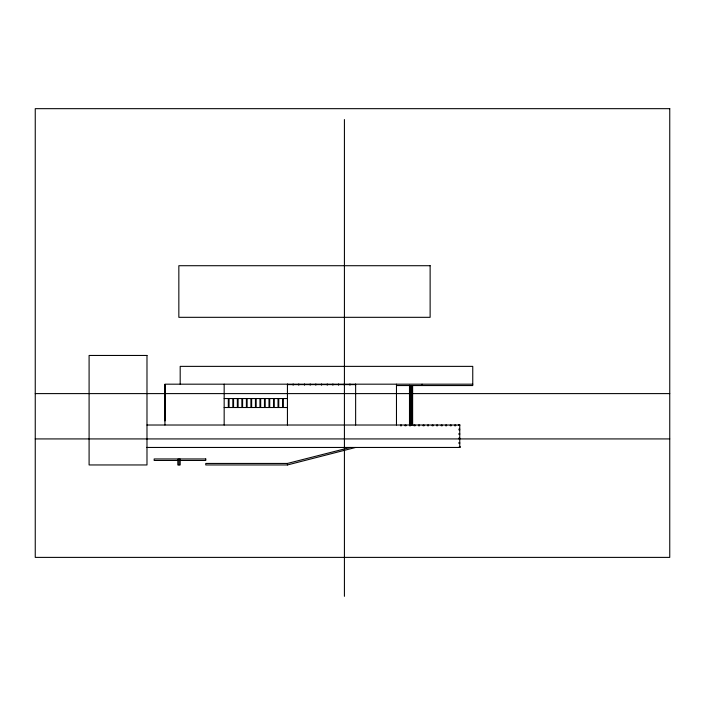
<?xml version="1.0" encoding="UTF-8"?>
<svg xmlns="http://www.w3.org/2000/svg" width="705" height="705" viewBox="0 0 705 705"><rect width="100%" height="100%" fill="white"/><g stroke="black" fill="none" stroke-linecap="round" stroke-linejoin="round"><path stroke-width="1.06" d="M350.314 447.446L287.437 463.441L205.763 463.441L205.763 464.956L287.437 464.956L355.637 447.455M472.755 384.181L164.935 384.181L164.935 425.018M164.565 385.274L165.296 385.274M164.565 385.406L165.296 385.406M396.474 385.547L472.755 385.547L472.755 366.371L180.189 366.371L180.189 384.181M164.565 391.011L165.296 391.011M164.565 391.284L165.296 391.284M35.25 393.601L669.75 393.601M164.565 396.889L165.296 396.889M164.565 397.162L165.296 397.162M224.164 398.545L287.437 398.545M164.565 402.767L165.296 402.767M164.565 403.04L165.296 403.04M224.164 407.516L287.437 407.516M164.565 408.644L165.296 408.644M164.565 408.909L165.296 408.909M164.565 414.514L165.296 414.514M164.565 414.787L165.296 414.787M164.565 420.392L165.296 420.392M164.565 420.532L165.296 420.532M409.49 424.868L412.628 424.868L412.628 385.547M146.984 425.018L459.748 425.018M459.748 425.441L458.893 425.441L458.893 424.595L459.748 424.595L459.748 447.455M458.893 429.081L459.748 429.081M458.893 429.927L459.748 429.927M458.893 433.566L459.748 433.566M458.893 434.412L459.748 434.412M458.893 438.052L459.748 438.052M458.893 438.898L459.748 438.898M35.25 438.924L669.75 438.924M458.893 442.537L459.748 442.537M458.893 443.392L459.748 443.392M146.561 447.455L460.171 447.455L460.171 446.609L459.325 446.609L459.325 447.455M455.65 425.018L455.65 425.864M454.804 425.018L454.804 425.864M451.13 425.018L451.13 425.864M450.283 425.018L450.283 425.864M446.609 425.018L446.609 425.864M445.763 425.018L445.763 425.864M442.097 425.018L442.097 425.864M441.242 425.018L441.242 425.864M437.576 425.018L437.576 425.864M436.721 425.018L436.721 425.864M433.055 425.018L433.055 425.864M432.209 425.018L432.209 425.864M428.534 425.018L428.534 425.864M427.688 425.018L427.688 425.864M424.013 425.018L424.013 425.864M423.167 425.018L423.167 425.864M422.057 384.181L422.057 385.547M419.493 425.018L419.493 425.864M418.647 425.018L418.647 425.864M414.981 425.018L414.981 425.864M414.126 425.018L414.126 425.864M411.579 385.547L411.579 424.868M410.539 385.547L410.539 424.868M410.46 425.018L410.46 425.864M409.605 425.018L409.605 425.864M409.49 385.256L409.49 425.018M405.939 425.018L405.939 425.864M405.093 425.018L405.093 425.864M401.418 425.018L401.418 425.864M400.572 425.018L400.572 425.864M396.474 384.181L396.474 425.018M355.637 384.181L355.637 425.018M355.505 384.604L287.57 384.604M355.373 384.181L355.373 384.912M350.094 384.181L350.094 384.912M349.821 384.181L349.821 384.912M344.419 119.55L344.419 596.333M344.137 384.181L344.137 384.912M338.726 384.181L338.726 384.912M338.453 384.181L338.453 384.912M333.042 384.181L333.042 384.912M332.769 384.181L332.769 384.912M327.358 384.181L327.358 384.912M327.085 384.181L327.085 384.912M321.674 384.181L321.674 384.912M321.401 384.181L321.401 384.912M315.99 384.181L315.99 384.912M315.717 384.181L315.717 384.912M310.306 384.181L310.306 384.912M310.033 384.181L310.033 384.912M304.622 384.181L304.622 384.912M304.349 384.181L304.349 384.912M298.938 384.181L298.938 384.912M298.664 384.181L298.664 384.912M293.254 384.181L293.254 384.912M292.98 384.181L292.98 384.912M287.711 384.181L287.711 384.912M287.437 384.181L287.437 425.018M287.437 463.441L287.437 464.956M283.278 398.545L283.278 407.516M282.555 398.545L282.555 407.516M278.757 398.545L278.757 407.516M278.034 398.545L278.034 407.516M274.236 398.545L274.236 407.516M273.514 398.545L273.514 407.516M269.724 398.545L269.724 407.516M268.993 398.545L268.993 407.516M265.203 398.545L265.203 407.516M264.472 398.545L264.472 407.516M260.683 398.545L260.683 407.516M259.951 398.545L259.951 407.516M256.162 398.545L256.162 407.516M255.439 398.545L255.439 407.516M251.641 398.545L251.641 407.516M250.918 398.545L250.918 407.516M247.12 398.545L247.12 407.516M246.398 398.545L246.398 407.516M242.608 398.545L242.608 407.516M241.877 398.545L241.877 407.516M238.087 398.545L238.087 407.516M237.356 398.545L237.356 407.516M233.567 398.545L233.567 407.516M232.835 398.545L232.835 407.516M229.046 398.545L229.046 407.516M228.323 398.545L228.323 407.516M224.164 384.181L224.164 425.018M179 459.255L179 464.956M164.838 385.406L164.838 420.392M669.75 108.667L35.25 108.667L35.25 557.391L669.75 557.391L669.75 108.667M430.129 265.714L178.841 265.714L178.841 317.32L430.129 317.32L430.129 265.714M146.984 355.461L89.094 355.461L89.094 464.956L146.984 464.956L146.984 355.461M165.296 385.133L164.565 385.133L164.565 420.665L165.296 420.665L165.296 385.133M205.763 458.955L154.166 458.955L154.166 460.462L205.763 460.462L205.763 458.955M180.189 459.255L177.819 459.255L177.819 464.956L180.189 464.956L180.189 459.255"/></g></svg>
